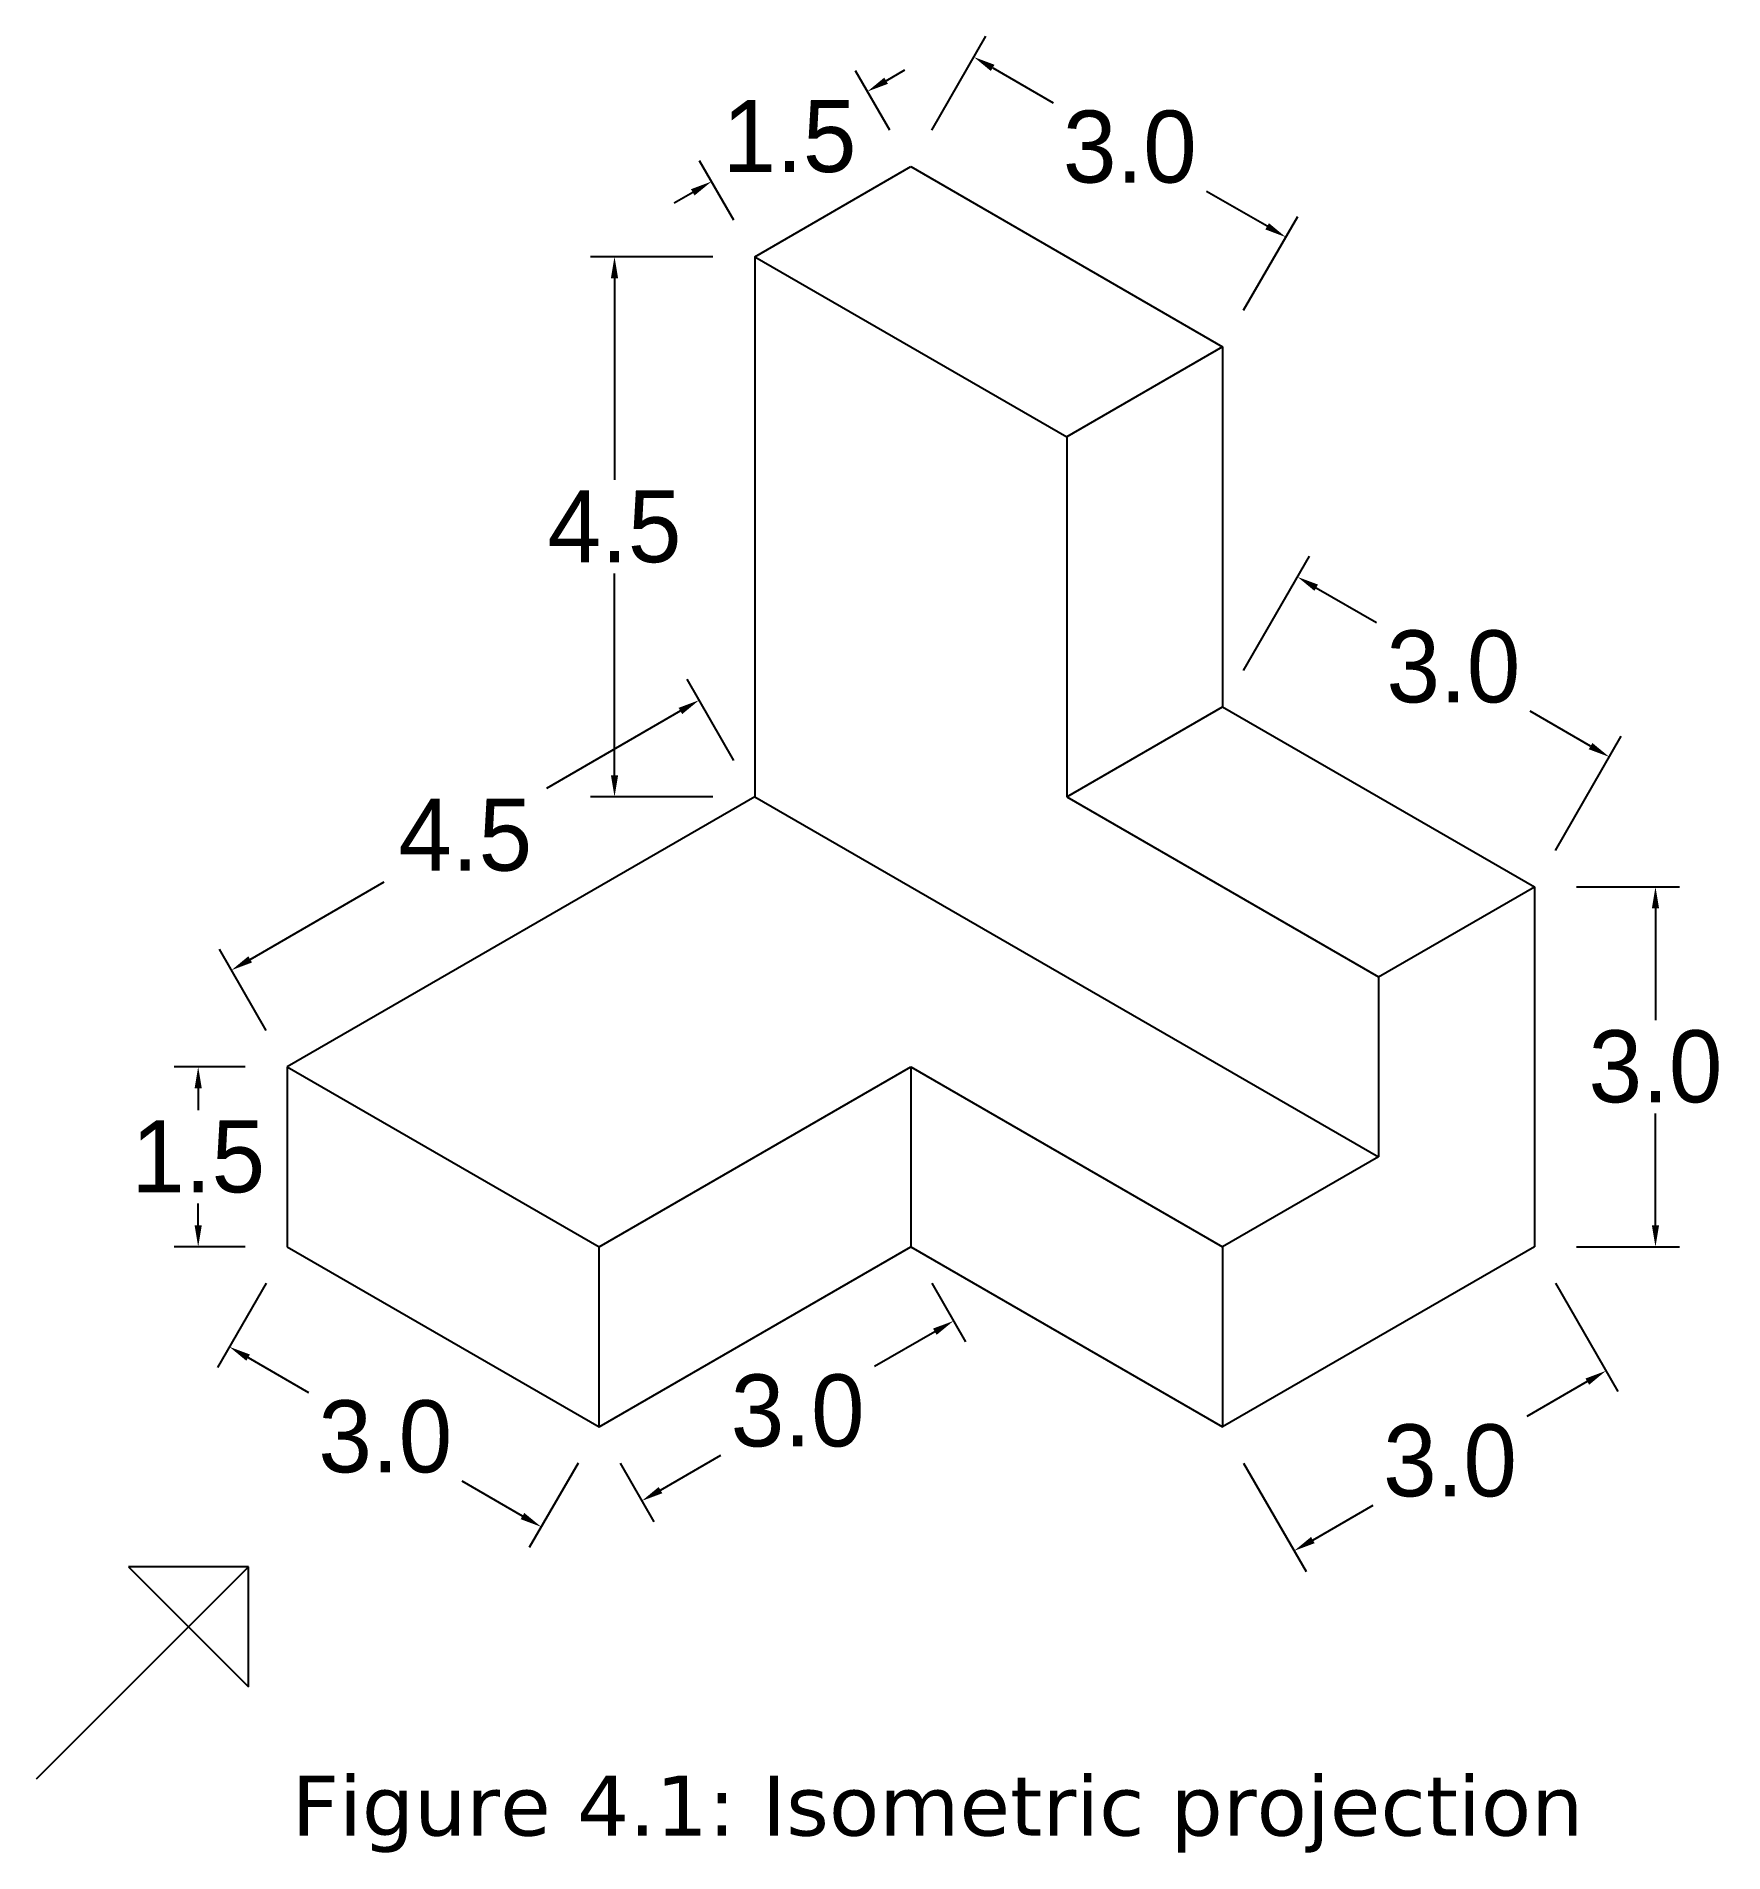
# Model space of a CAD drawing. Header units: feet. Extents: x 21.5 to 35.6, y 18.1 to 33.2.
import ezdxf

# ---------------------------------------------------------------- set-up
doc = ezdxf.new("R2010")
doc.units = ezdxf.units.FT
doc.header["$MEASUREMENT"] = 0
doc.dimstyles.get("Standard").update_dxf_attribs({"dimtxt": 0.6, "dimasz": 0.18, "dimexe": 0.2, "dimexo": 0.35, "dimgap": 0.09, "dimtad": 0, "dimtih": 1, "dimtoh": 1, "dimdec": 1, "dimzin": 0, "dimdsep": 46, "dimtxsty": 'Standard', "dimcen": 0.09, "dimadec": 0, "dimazin": 0, "dimtfac": 1, "dimtdec": 1, "dimtofl": 0, "dimtmove": 0, "dimatfit": 3, "dimfxl": 1, "dimtolj": 1, "dimtzin": 0, "dimarcsym": 0})

# ---------------------------------------------------------------- blocks, each defined once
blk = doc.blocks.new('*D1')
at = {"color": 0, "lineweight": -2}
for p, q in [((27.13, 31.349), (26.11, 31.349)), ((26.31, 31.169), (26.31, 29.489)), ((26.31, 27.029), (26.31, 28.709)), ((27.13, 26.849), (26.11, 26.849))]:
    blk.add_line(p, q, dxfattribs=at)
at = {"color": 0}
for points in [[(26.28, 31.169), (26.34, 31.169), (26.31, 31.349)], [(26.28, 27.029), (26.34, 27.029), (26.31, 26.849)]]:
    blk.add_solid(points, dxfattribs=at)
at = {"layer": 'Defpoints', "color": 0}
for p in [(27.48, 31.349), (26.31, 26.849), (27.48, 26.849)]:
    blk.add_point(p, dxfattribs=at)
at = {"color": 0, "insert": (26.31, 29.099), "char_height": 0.6, "attachment_point": 5}
blk.add_mtext('\\A1;4.5', dxfattribs=at)
blk = doc.blocks.new('*D2')
at = {"color": 0, "lineweight": -2}
for p, q in [((27.305, 27.152), (26.915, 27.828)), ((26.859, 27.564), (25.742, 26.919)), ((23.274, 25.494), (24.391, 26.139)), ((23.407, 24.902), (23.018, 25.578))]:
    blk.add_line(p, q, dxfattribs=at)
at = {"color": 0}
for points in [[(26.844, 27.59), (26.874, 27.538), (27.015, 27.654)], [(23.259, 25.52), (23.289, 25.468), (23.118, 25.404)]]:
    blk.add_solid(points, dxfattribs=at)
at = {"layer": 'Defpoints', "color": 0}
for p in [(27.48, 26.849), (23.118, 25.404), (23.582, 24.599)]:
    blk.add_point(p, dxfattribs=at)
at = {"color": 0, "insert": (25.066, 26.529), "char_height": 0.6, "attachment_point": 5}
blk.add_mtext('\\A1;4.5', dxfattribs=at)
blk = doc.blocks.new('*D3')
at = {"color": 0, "lineweight": -2}
for p, q in [((28.604, 32.402), (28.317, 32.898)), ((28.573, 32.815), (28.729, 32.905)), ((27.305, 31.652), (27.018, 32.148)), ((26.962, 31.885), (26.807, 31.795))]:
    blk.add_line(p, q, dxfattribs=at)
at = {"color": 0}
for points in [[(28.558, 32.841), (28.588, 32.789), (28.417, 32.725)], [(26.947, 31.911), (26.977, 31.859), (27.118, 31.975)]]:
    blk.add_solid(points, dxfattribs=at)
at = {"layer": 'Defpoints', "color": 0}
for p in [(28.779, 32.099), (27.118, 31.975), (27.48, 31.349)]:
    blk.add_point(p, dxfattribs=at)
at = {"color": 0, "insert": (27.768, 32.35), "char_height": 0.6, "attachment_point": 5}
blk.add_mtext('\\A1;1.5', dxfattribs=at)
blk = doc.blocks.new('*D4')
at = {"color": 0, "lineweight": -2}
for p, q in [((28.954, 32.402), (29.405, 33.185)), ((29.461, 32.922), (29.964, 32.631)), ((31.748, 31.602), (31.244, 31.892)), ((31.552, 30.902), (32.003, 31.685))]:
    blk.add_line(p, q, dxfattribs=at)
at = {"color": 0}
for points in [[(29.476, 32.948), (29.446, 32.896), (29.305, 33.012)], [(31.763, 31.628), (31.733, 31.576), (31.903, 31.512)]]:
    blk.add_solid(points, dxfattribs=at)
at = {"layer": 'Defpoints', "color": 0}
for p in [(28.779, 32.099), (31.903, 31.512), (31.377, 30.599)]:
    blk.add_point(p, dxfattribs=at)
at = {"color": 0, "insert": (30.604, 32.262), "char_height": 0.6, "attachment_point": 5}
blk.add_mtext('\\A1;3.0', dxfattribs=at)
blk = doc.blocks.new('*D5')
at = {"color": 0, "lineweight": -2}
for p, q in [((31.552, 27.902), (32.101, 28.854)), ((32.157, 28.591), (32.66, 28.301)), ((34.443, 27.271), (33.94, 27.562)), ((34.15, 26.402), (34.699, 27.354))]:
    blk.add_line(p, q, dxfattribs=at)
at = {"color": 0}
for points in [[(32.172, 28.617), (32.142, 28.565), (32.001, 28.681)], [(34.458, 27.297), (34.428, 27.245), (34.599, 27.181)]]:
    blk.add_solid(points, dxfattribs=at)
at = {"layer": 'Defpoints', "color": 0}
for p in [(31.377, 27.599), (34.599, 27.181), (33.975, 26.099)]:
    blk.add_point(p, dxfattribs=at)
at = {"color": 0, "insert": (33.3, 27.931), "char_height": 0.6, "attachment_point": 5}
blk.add_mtext('\\A1;3.0', dxfattribs=at)
blk = doc.blocks.new('*D6')
at = {"color": 0, "lineweight": -2}
for p, q in [((34.325, 26.099), (35.184, 26.099)), ((34.984, 25.919), (34.984, 24.989)), ((34.984, 23.279), (34.984, 24.209)), ((34.325, 23.099), (35.184, 23.099))]:
    blk.add_line(p, q, dxfattribs=at)
at = {"color": 0}
for points in [[(34.954, 25.919), (35.014, 25.919), (34.984, 26.099)], [(34.954, 23.279), (35.014, 23.279), (34.984, 23.099)]]:
    blk.add_solid(points, dxfattribs=at)
at = {"layer": 'Defpoints', "color": 0}
for p in [(33.975, 26.099), (33.975, 23.099), (34.984, 23.099)]:
    blk.add_point(p, dxfattribs=at)
at = {"color": 0, "insert": (34.984, 24.599), "char_height": 0.6, "attachment_point": 5}
blk.add_mtext('\\A1;3.0', dxfattribs=at)
blk = doc.blocks.new('*D7')
at = {"color": 0, "lineweight": -2}
for p, q in [((34.15, 22.796), (34.671, 21.893)), ((34.416, 21.976), (33.912, 21.685)), ((31.552, 21.296), (32.073, 20.393)), ((32.129, 20.656), (32.632, 20.946))]:
    blk.add_line(p, q, dxfattribs=at)
at = {"color": 0}
for points in [[(34.401, 22.002), (34.431, 21.95), (34.571, 22.066)], [(32.114, 20.682), (32.144, 20.63), (31.973, 20.566)]]:
    blk.add_solid(points, dxfattribs=at)
at = {"layer": 'Defpoints', "color": 0}
for p in [(33.975, 23.099), (31.377, 21.599), (31.973, 20.566)]:
    blk.add_point(p, dxfattribs=at)
at = {"color": 0, "insert": (33.272, 21.316), "char_height": 0.6, "attachment_point": 5}
blk.add_mtext('\\A1;3.0', dxfattribs=at)
blk = doc.blocks.new('*D8')
at = {"color": 0, "lineweight": -2}
for p, q in [((28.954, 22.796), (29.235, 22.309)), ((28.979, 22.392), (28.476, 22.101)), ((26.693, 21.072), (27.196, 21.362)), ((26.356, 21.296), (26.637, 20.809))]:
    blk.add_line(p, q, dxfattribs=at)
at = {"color": 0}
for points in [[(28.964, 22.418), (28.994, 22.366), (29.135, 22.482)], [(26.678, 21.098), (26.708, 21.046), (26.537, 20.982)]]:
    blk.add_solid(points, dxfattribs=at)
at = {"layer": 'Defpoints', "color": 0}
for p in [(28.779, 23.099), (26.181, 21.599), (26.537, 20.982)]:
    blk.add_point(p, dxfattribs=at)
at = {"color": 0, "insert": (27.836, 21.732), "char_height": 0.6, "attachment_point": 5}
blk.add_mtext('\\A1;3.0', dxfattribs=at)
blk = doc.blocks.new('*D9')
at = {"color": 0, "lineweight": -2}
for p, q in [((23.232, 24.599), (22.641, 24.599)), ((22.841, 24.419), (22.841, 24.239)), ((22.841, 23.279), (22.841, 23.459)), ((23.232, 23.099), (22.641, 23.099))]:
    blk.add_line(p, q, dxfattribs=at)
at = {"color": 0}
for points in [[(22.811, 24.419), (22.871, 24.419), (22.841, 24.599)], [(22.811, 23.279), (22.871, 23.279), (22.841, 23.099)]]:
    blk.add_solid(points, dxfattribs=at)
at = {"layer": 'Defpoints', "color": 0}
for p in [(23.582, 24.599), (22.841, 23.099), (23.582, 23.099)]:
    blk.add_point(p, dxfattribs=at)
at = {"color": 0, "insert": (22.841, 23.849), "char_height": 0.6, "attachment_point": 5}
blk.add_mtext('\\A1;1.5', dxfattribs=at)
blk = doc.blocks.new('*D26')
at = {"color": 0, "lineweight": -2}
for p, q in [((23.407, 22.796), (23.001, 22.093)), ((23.257, 22.176), (23.76, 21.885)), ((26.006, 21.296), (25.599, 20.593)), ((25.543, 20.856), (25.04, 21.146))]:
    blk.add_line(p, q, dxfattribs=at)
at = {"color": 0}
for points in [[(23.272, 22.202), (23.242, 22.15), (23.101, 22.266)], [(25.558, 20.882), (25.528, 20.83), (25.699, 20.766)]]:
    blk.add_solid(points, dxfattribs=at)
at = {"layer": 'Defpoints', "color": 0}
for p in [(23.582, 23.099), (23.101, 22.266), (26.181, 21.599)]:
    blk.add_point(p, dxfattribs=at)
at = {"color": 0, "insert": (24.4, 21.516), "char_height": 0.6, "attachment_point": 5}
blk.add_mtext('\\A1;3.0', dxfattribs=at)

msp = doc.modelspace()

# ---------------------------------------------------------------- linework, layer by layer
for p, q in [((27.48, 31.349), (28.779, 32.099)), ((28.779, 32.099), (31.377, 30.599)), ((27.48, 31.349), (27.48, 26.849)), ((27.48, 31.349), (30.078, 29.849)), ((31.377, 30.599), (30.078, 29.849)), ((31.377, 30.599), (31.377, 27.599)), ((30.078, 29.849), (30.078, 26.849)), ((30.078, 26.849), (31.377, 27.599)), ((31.377, 27.599), (33.975, 26.099)), ((27.48, 26.849), (23.582, 24.599)), ((27.48, 26.849), (32.676, 23.849)), ((30.078, 26.849), (32.676, 25.349)), ((32.676, 25.349), (33.975, 26.099)), ((33.975, 26.099), (33.975, 23.099)), ((32.676, 25.349), (32.676, 23.849)), ((23.582, 24.599), (23.582, 23.099)), ((23.582, 24.599), (26.181, 23.099)), ((26.181, 23.099), (28.779, 24.599)), ((28.779, 24.599), (31.377, 23.099)), ((28.779, 24.599), (28.779, 23.099)), ((32.676, 23.849), (31.377, 23.099)), ((23.582, 23.099), (26.181, 21.599)), ((26.181, 21.599), (26.181, 23.099)), ((26.181, 21.599), (28.779, 23.099)), ((28.779, 23.099), (31.377, 21.599)), ((33.975, 23.099), (31.377, 21.599)), ((31.377, 23.099), (31.377, 21.599)), ((23.26, 20.432), (21.492, 18.664)), ((23.26, 20.432), (22.26, 20.432)), ((22.26, 20.432), (23.26, 19.432)), ((23.26, 19.432), (23.26, 20.432))]:
    msp.add_line(p, q)

# ---------------------------------------------------------------- texts
at = {"insert": (23.62, 18.694), "char_height": 0.5, "width": 13.48562, "attachment_point": 1}
msp.add_mtext('{\\fVerdana|b0|i0|c0|p34;\\C2;Figure 4.1: Isometric projection }', dxfattribs=at)

# ---------------------------------------------------------------- dimensions: what is measured, and where the dimension line sits
for p1, p2, distance, picture, middle in [((28.779, 32.099), (31.377, 30.599), 1.053, '*D4', (30.604, 32.262)), ((28.779, 32.099), (27.48, 31.349), -0.722, '*D3', (27.768, 32.35)), ((27.48, 31.349), (27.48, 26.849), -1.17, '*D1', (26.31, 29.099)), ((31.377, 27.599), (33.975, 26.099), 1.249, '*D5', (33.3, 27.931)), ((27.48, 26.849), (23.582, 24.599), -0.929, '*D2', (25.066, 26.529)), ((33.975, 26.099), (33.975, 23.099), 1.009, '*D6', (34.984, 24.599)), ((23.582, 24.599), (23.582, 23.099), -0.741, '*D9', (22.841, 23.849)), ((26.181, 21.599), (23.582, 23.099), 0.963, '*D26', (24.4, 21.516)), ((28.779, 23.099), (26.181, 21.599), 0.713, '*D8', (27.836, 21.732)), ((33.975, 23.099), (31.377, 21.599), 1.193, '*D7', (33.272, 21.316))]:
    dim = msp.add_aligned_dim(p1=p1, p2=p2, distance=distance, dimstyle='Standard')
    dim.commit()
    dim.dimension.update_dxf_attribs({"geometry": picture, "text_midpoint": middle})

doc.saveas('drawing.dxf')
